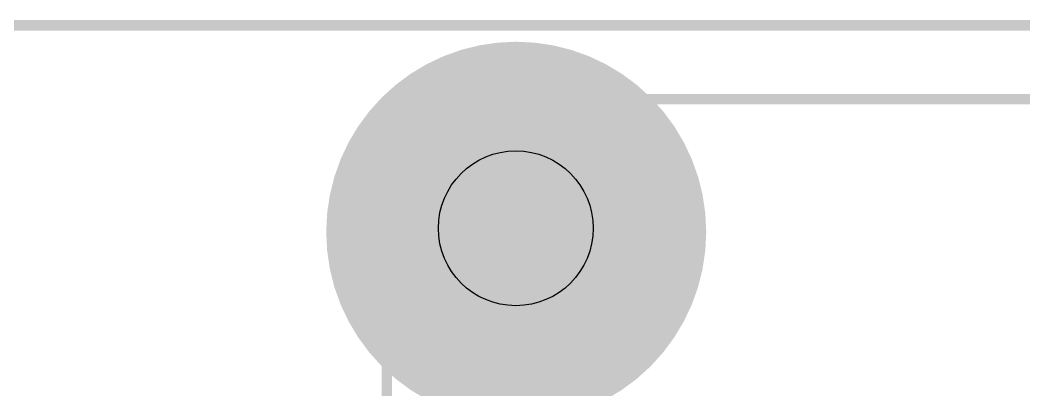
# Model space of a CAD drawing. Header units: inches. Extents: x 15 to 154, y 10 to 111.
# Drawn here: x 128.427 to 129.979, y 102.444 to 103.015 of the extents above; entities that cross this region are included whole.
import ezdxf

# ---------------------------------------------------------------- set-up
doc = ezdxf.new("R2010")
doc.units = ezdxf.units.IN
doc.header["$MEASUREMENT"] = 0
doc.layers.add('BLK_12AWG', color=7, linetype='Continuous')

# ---------------------------------------------------------------- blocks, each defined once
blk = doc.blocks.new('EPAD')
at = {"const_width": 0.5}
blk.add_lwpolyline([(-0.25, 0, 1), (0.25, 0, 1)], format="xyb", close=True, dxfattribs=at)
blk = doc.blocks.new('muflaCard')
at = {"const_width": 0.008}
for points in [[(132.58415, 99.02161), (137.30933, 99.02161), (137.30933, 101.93105), (132.58415, 101.93105), (132.58415, 99.02161)], [(132.58415, 99.02161), (137.30933, 99.02161), (137.30933, 101.93105), (132.58415, 101.93105), (132.58415, 99.02161)], [(132.58415, 99.02161), (137.30933, 99.02161), (137.30933, 101.93105), (132.58415, 101.93105), (132.58415, 99.02161)], [(133.37516, 101.87475), (133.37516, 99.11884)], [(137.03658, 101.87475), (133.37516, 101.87475)], [(133.37516, 101.87475), (133.37516, 99.11884)], [(137.03658, 101.87475), (133.37516, 101.87475)], [(133.37516, 101.87475), (133.37516, 99.11884)], [(137.03658, 101.87475), (133.37516, 101.87475)]]:
    blk.add_lwpolyline(points, dxfattribs=at)
blk.add_circle((133.47359, 101.77632), 0.05906)
blk.add_circle((133.47359, 101.77632), 0.05906)
blk.add_circle((133.47359, 101.77632), 0.05906)
at = {"xscale": 0.29, "yscale": 0.29}
blk.add_blockref('EPAD', (133.47391, 101.77357), dxfattribs=at)

msp = doc.modelspace()

# ---------------------------------------------------------------- block references
at = {"layer": 'BLK_12AWG', "xscale": 2.025, "yscale": 2.025, "zscale": 2.025}
msp.add_blockref('muflaCard', (-141.0906, -103.4038), dxfattribs=at)

doc.saveas('drawing.dxf')
